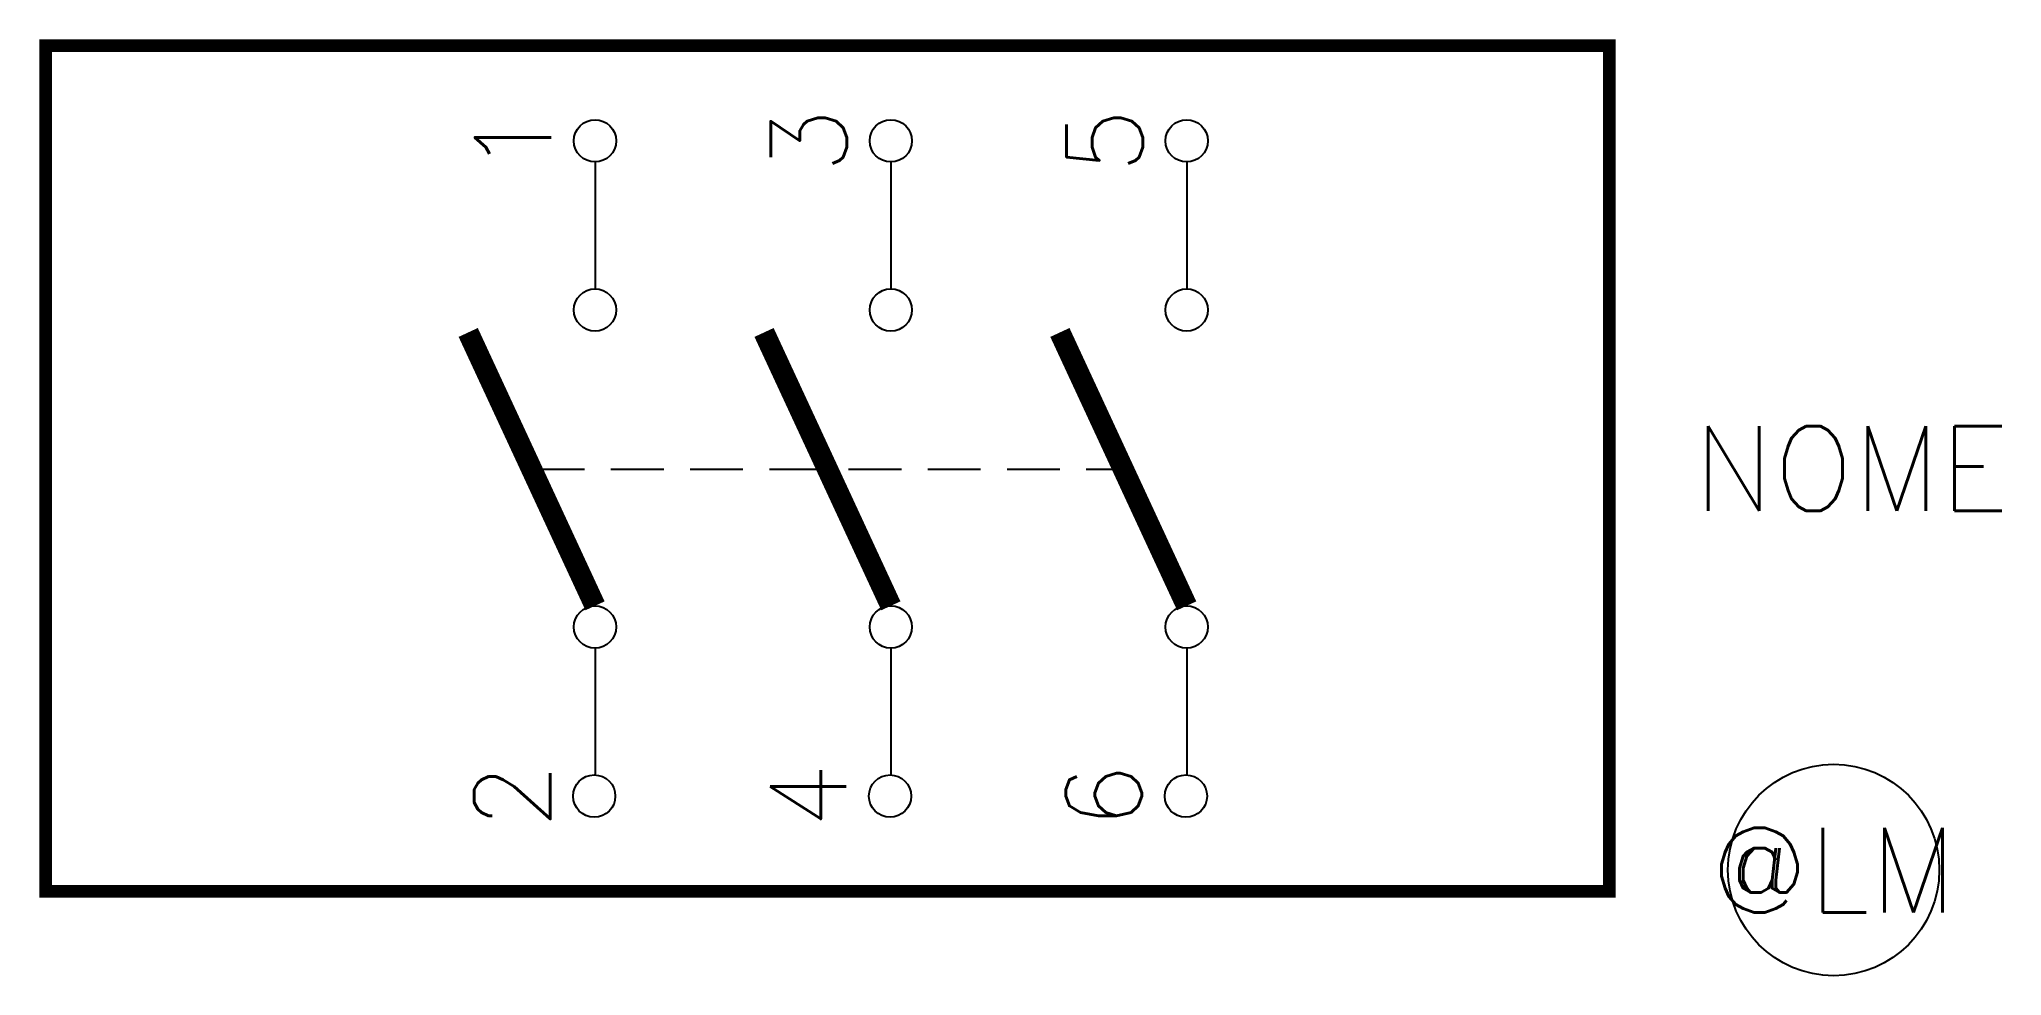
# Model space of a CAD drawing. Header units: millimetres. Extents: x -0.2 to 46.3, y -22 to 0.1.
import ezdxf
from ezdxf.enums import TextEntityAlignment as Align

# ---------------------------------------------------------------- set-up
doc = ezdxf.new("R2010")
doc.units = ezdxf.units.MM
doc.linetypes.add('HIDDEN', pattern=[0.375, 0.25, -0.125])
doc.styles.add('ROMANS', font='romans')

msp = doc.modelspace()

# ---------------------------------------------------------------- linework, layer by layer
for p, q in [((13, -2.752), (13, -5.752)), ((20, -2.752), (20, -5.752)), ((27, -2.752), (27, -5.752)), ((13, -14.248), (13, -17.248)), ((20, -14.248), (20, -17.248)), ((27, -14.248), (27, -17.248))]:
    msp.add_line(p, q)
at = {"color": 5, "const_width": 0.3}
msp.add_lwpolyline([(0, 0), (37, 0), (37, -20), (0, -20)], close=True, dxfattribs=at)
at = {"linetype": 'Continuous', "const_width": 0.5}
for points in [[(13, -13.248), (10, -6.783)], [(20, -13.248), (17, -6.783)], [(27, -13.248), (24, -6.783)]]:
    msp.add_lwpolyline(points, dxfattribs=at)
at = {"color": 7, "linetype": 'HIDDEN', "ltscale": 5, "flags": 128}
msp.add_lwpolyline([(11.5, -10.016), (25.5, -10.016)], dxfattribs=at)
at = {"color": 7, "linetype": 'Continuous'}
for centre in [(13, -2.252), (20, -2.252), (27, -2.252), (13, -6.252), (20, -6.252), (27, -6.252), (12.981, -17.748), (19.981, -17.748), (26.981, -17.748)]:
    msp.add_circle(centre, 0.5, dxfattribs=at)
at = {"linetype": 'Continuous'}
for centre in [(13, -13.748), (20, -13.748), (27, -13.748)]:
    msp.add_circle(centre, 0.5, dxfattribs=at)
msp.add_circle((42.308, -19.495), 2.5)

# ---------------------------------------------------------------- texts
at = {"color": 7, "linetype": 'Continuous', "style": 'ROMANS'}
for s, p in [('4', (19.481, -17.748)), ('2', (12.481, -17.748)), ('6', (26.481, -17.748))]:
    msp.add_text(s, height=1.8, rotation=90, dxfattribs=at).set_placement(p, align=Align.BOTTOM_CENTER)
at = {"color": 7, "linetype": 'Continuous', "style": 'ROMANS', "flags": 4}
for tag, text, p in [('3', '3', (19.5, -2.25)), ('5', '5', (26.5, -2.25)), ('1', '1', (12.5, -2.25))]:
    msp.add_attdef(tag, text=text, height=1.8, rotation=90, dxfattribs=at).set_placement(p, align=Align.BOTTOM_CENTER)
at = {"color": 7, "style": 'ROMANS', "flags": 4}
msp.add_attdef('NOME', text='NOME', height=2, dxfattribs=at).set_placement((39, -10), align=Align.MIDDLE_LEFT)
msp.add_attdef('@LM', text='@LM', height=2, dxfattribs=at).set_placement((42.31, -19.5), align=Align.MIDDLE_CENTER)

doc.saveas('drawing.dxf')
